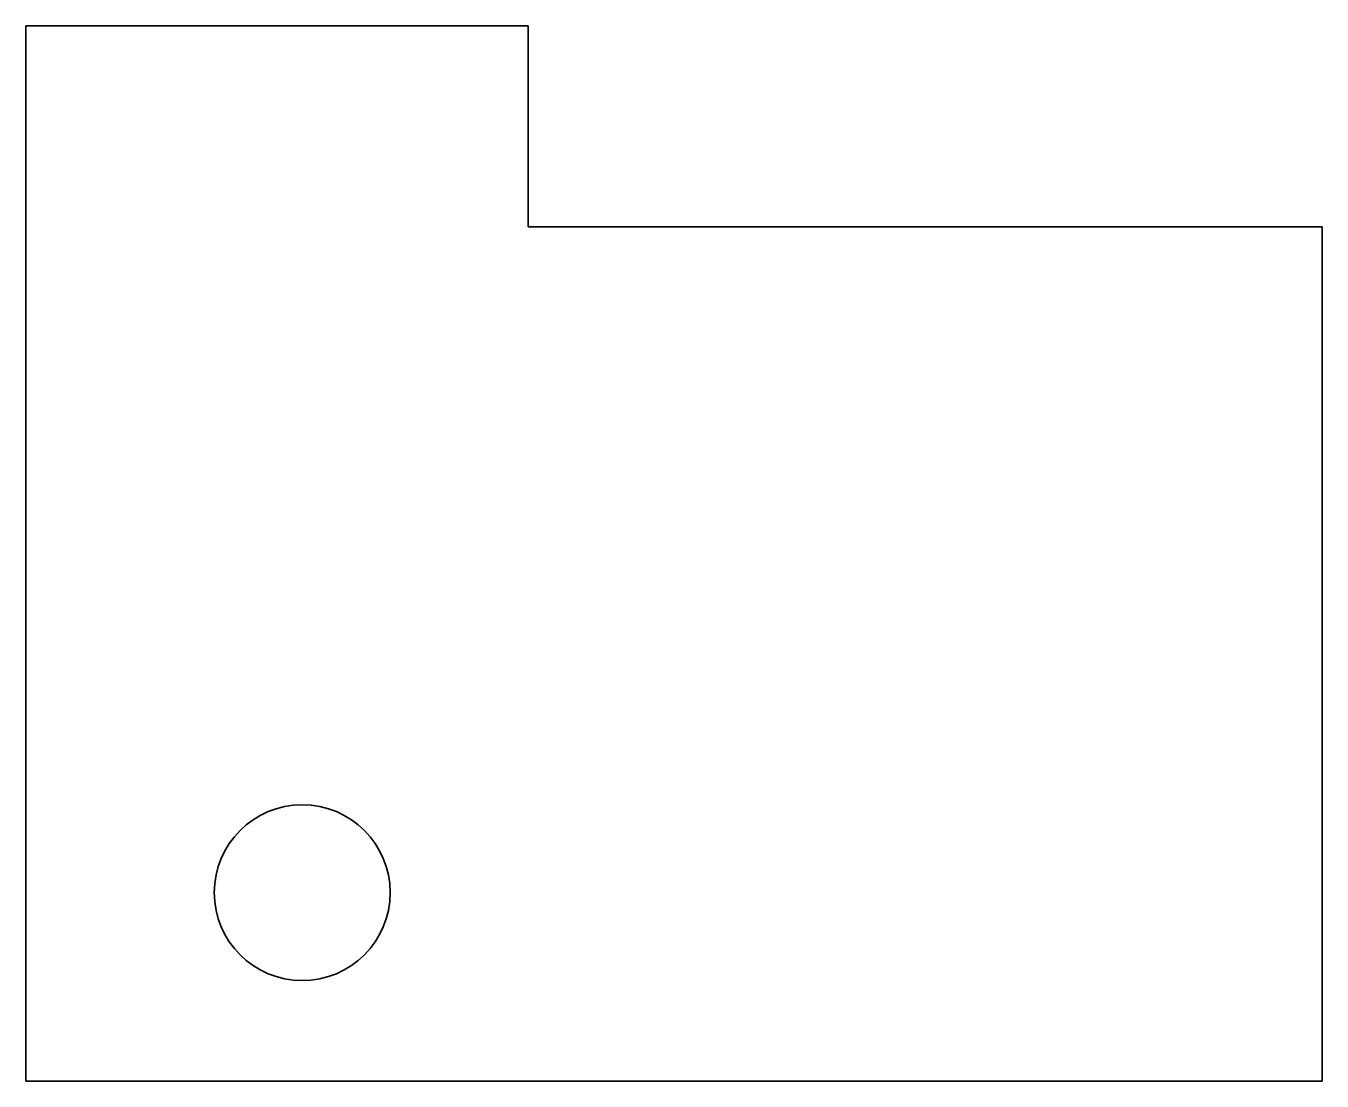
# Model space of a CAD drawing. Header units: inches. Extents: x -47 to 3258, y -98 to 2286.
# Drawn here: x 776.5 to 828.1, y 462.4 to 504.4 of the extents above; entities that cross this region are included whole.
import ezdxf

# ---------------------------------------------------------------- set-up
doc = ezdxf.new("R2010")
doc.units = ezdxf.units.IN
doc.header["$MEASUREMENT"] = 0
doc.linetypes.add('AM_ISO02W050', pattern=[7.5, 6, -1.5])
doc.linetypes.add('DASHED', pattern=[15, 12, -3])
doc.layers.add('AM_HID', color=1, linetype='AM_ISO02W050', lineweight=25)

msp = doc.modelspace()

# ---------------------------------------------------------------- linework, layer by layer
at = {"lineweight": 35}
for p, q in [((796.48313, 504.39347), (776.48313, 504.39347)), ((776.48313, 504.39347), (776.48313, 462.39347)), ((828.08313, 496.39347), (828.08313, 462.39347)), ((796.48313, 462.39347), (776.48313, 462.39347))]:
    msp.add_line(p, q, dxfattribs=at)
at = {"lineweight": 35, "ltscale": 0.2}
msp.add_line((796.48313, 496.39347), (796.48313, 504.39347), dxfattribs=at)
at = {"lineweight": 35, "ltscale": 0.045001}
for p, q in [((796.48313, 496.39347), (798.28317, 496.39347)), ((798.28317, 462.39347), (796.48313, 462.39347))]:
    msp.add_line(p, q, dxfattribs=at)
at = {"lineweight": 35, "ltscale": 0.025}
for p, q in [((799.28317, 496.39347), (798.28317, 496.39347)), ((799.28317, 462.39347), (798.28317, 462.39347))]:
    msp.add_line(p, q, dxfattribs=at)
at = {"lineweight": 35, "ltscale": 0.029999}
for p, q in [((828.08313, 496.39347), (799.28317, 496.39347)), ((799.28317, 462.39347), (828.08313, 462.39347))]:
    msp.add_line(p, q, dxfattribs=at)
at = {"lineweight": 35, "ltscale": 0.375}
msp.add_line((776.48313, 462.39347), (776.48313, 477.39347), dxfattribs=at)
at = {"lineweight": 35}
msp.add_circle((787.48313, 469.89347), 3.5, dxfattribs=at)
at = {"layer": 'AM_HID', "linetype": 'DASHED', "lineweight": 13}
msp.add_line((796.48313, 462.39347), (776.48313, 462.39347), dxfattribs=at)

doc.saveas('drawing.dxf')
